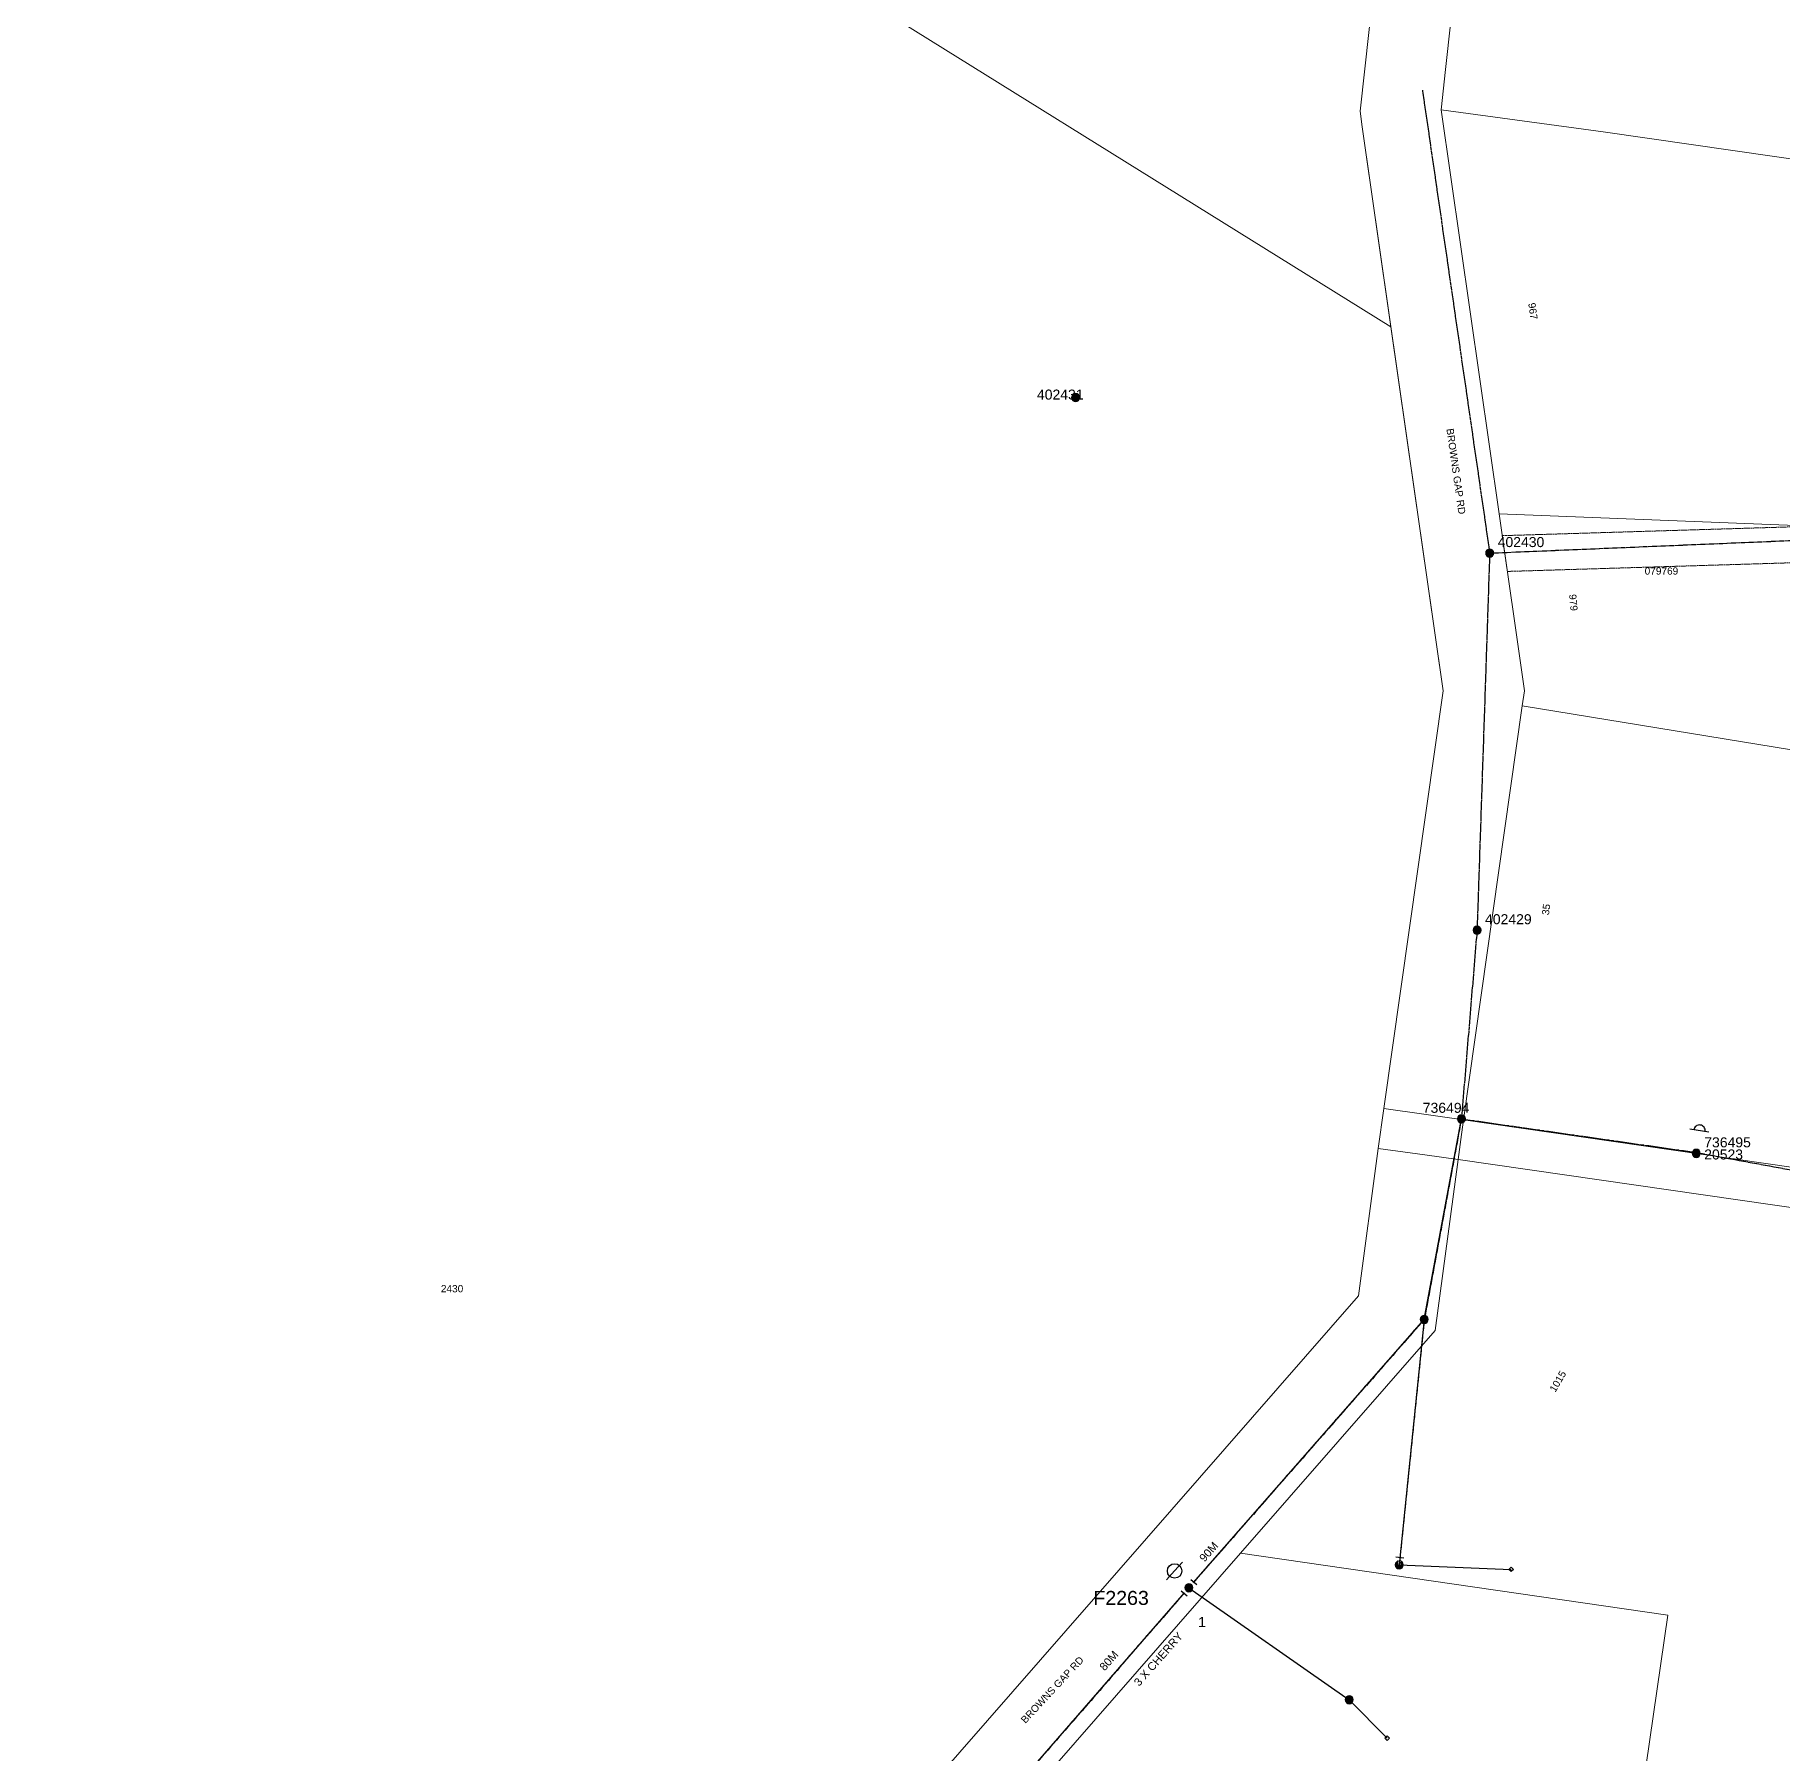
# Model space of a CAD drawing. Header units: metres. Extents: x 239632 to 241533, y 6283669 to 6285046.
# Drawn here: x 240277.9 to 240714.5, y 6284089.2 to 6284518.7 of the extents above; entities that cross this region are included whole.
import ezdxf
from ezdxf.enums import TextEntityAlignment as Align

# ---------------------------------------------------------------- set-up
doc = ezdxf.new("R2010")
doc.units = ezdxf.units.M
for name, pattern in [('Cable Exist OH', [1, 1, 0]), ('HIDDEN', [0.375, 0.25, -0.125]), ('HIDDEN2', [0.1875, 0.125, -0.0625])]:
    doc.linetypes.add(name, pattern=pattern)
doc.layers.get('0').update_dxf_attribs({"color": 6})
for name, color, linetype in [('_User Dimensions', 7, 'Continuous'), ('Equip_HV_NEW', 2, 'Continuous'), ('Equip_SP_HV_EXT', 7, 'Continuous'), ('Equip_SP_HV_NEW', 2, 'Continuous'), ('Mains_HV_EXT', 7, 'Continuous'), ('Mains_LV_EXT', 7, 'Continuous'), ('Notes_HV_MISC', 7, 'Continuous'), ('OH_Details_SP_MISC', 7, 'Continuous'), ('Services_SP_EXT', 7, 'Continuous'), ('SupportsOH_SP_TR_HV_LV_SL_EXT', 7, 'Continuous'), ('SupportsOH_SP_TR_HV_LV_SL_MOD', 3, 'Continuous')]:
    doc.layers.add(name, color=color, linetype=linetype)
for name, color, linetype, lineweight in [('Cadastre Land Parcels_SP_EXT', 9, 'Continuous', 5), ('Cadastre Other Property_SP_EXT', 9, 'HIDDEN', 5), ('Cadastre Road Names_SP_HV_LV_SL_EXT', 9, 'Continuous', 5), ('Cadastre Roads_SP_EXT', 9, 'Continuous', 5)]:
    doc.layers.add(name, color=color, linetype=linetype, lineweight=lineweight)
doc.styles.add('HVSW_LABEL', font='arial.ttf')
doc.styles.add('iecARIAL', font='arial.ttf', dxfattribs={"height": 2})
doc.styles.add('POLE_LABEL', font='arial.ttf')
doc.styles.get("Standard").update_dxf_attribs({"font": 'arial.ttf'})

# ---------------------------------------------------------------- blocks, each defined once
blk = doc.blocks.new('CCP_EXT')
blk.add_wipeout([(0, 0.57), (0.57, 0), (0, -0.57), (-0.57, 0)])
blk.add_lwpolyline([(-0.57, 0), (0, 0.57), (0.57, 0), (0, -0.57), (-0.57, 0)])
at = {"flags": 1}
blk.add_attdef('Z', (0, 0), '', height=0.2, dxfattribs=at)
at = {"flags": 9}
for tag, p in [('CCP_TYPE', (0, 0)), ('CONSTRUCTED_VOLTAGE', (0, -0.2)), ('OPERATING_VOLTAGE', (0, -0.6)), ('ORIENTATION', (0, -0.8)), ('OWNED_BY', (0, -1)), ('STATE', (0, -1.8)), ('NO_PHASES', (0, -0.4)), ('USAGE', (0, -1.2)), ('LEGEND', (0, -1.4)), ('LIFE_SUPPORT', (0, -1.6)), ('NOTES', (0, -2))]:
    blk.add_attdef(tag, text='', height=0.2, dxfattribs=at).set_placement(p, align=Align.MIDDLE_LEFT)
blk = doc.blocks.new('POLE_EXT')
blk.add_hatch(color=256).paths.add_polyline_path([(-1, 0, 1), (1, 0, 1)])
blk.add_lwpolyline([(-1, 0, 1), (1, 0, 1)], format="xyb", close=True)
for tag, height, flags, p in [('pNumber', 2.5, 8, (-17.84, 2.07)), ('OWNED_BY', 0.2, 9, (1.35, -0.4)), ('SPECIAL_USE', 0.2, 9, (1.35, -0.8)), ('STATE', 0.2, 9, (1.35, -1)), ('cLV', 0.2, 9, (1.35, -1.4)), ('hDepth', 0.2, 9, (1.35, -1.6)), ('hDia', 0.2, 9, (1.35, -1.8)), ('cHV', 0.2, 9, (1.35, -2)), ('cLinedev', 0.2, 9, (1.35, -3.4)), ('pExisting', 0.2, 9, (1.35, -3.8)), ('pFooting', 0.2, 9, (1.35, -4.4)), ('PARENT', 0.2, 9, (1.35, -0.6)), ('USAGE', 0.2, 9, (1.35, -1.2)), ('LBRACKET', 0.2, 9, (1.35, -2.2)), ('LExisting', 0.2, 9, (1.35, -2.4)), ('LANTNUMBER', 0.2, 9, (1.35, -2.6)), ('LOther', 0.2, 9, (1.35, -2.8)), ('LRemove', 0.2, 9, (1.35, -3)), ('LEGEND', 0.2, 9, (1.35, -3.2)), ('LOCATION', 0.2, 9, (1.35, -3.6)), ('PFNUMBER', 0.2, 9, (1.35, -4)), ('NEWPFNUMBER', 0.2, 9, (1.35, -4.2)), ('pNew', 0.2, 9, (1.35, -4.6)), ('pRelocate', 0.2, 9, (1.35, -5)), ('pRemove', 0.2, 9, (1.35, -5.2)), ('pReplace', 0.2, 9, (1.35, -5.4)), ('pStay', 0.2, 9, (1.35, -5.6)), ('pType', 0.2, 9, (1.35, -5.8)), ('cspan', 0.2, 9, (1.35, -6)), ('STREETNAME', 0.2, 9, (1.35, -6.2)), ('SUBURB', 0.2, 9, (1.35, -6.4)), ('OPERATED_BY', 0.2, 9, (1.36, -7.01)), ('NOTES', 0.2, 9, (1.35, -6.6)), ('MAINTAINED_BY', 0.2, 9, (1.36, -6.81))]:
    blk.add_attdef(tag, text='', height=height, dxfattribs=dict(flags=flags)).set_placement(p, align=Align.MIDDLE_LEFT)
at = {"style": 'POLE_LABEL'}
for tag, height, flags, p in [('STRUCTURE_PLANT_NUMBER', 0.2, 9, (1.35, 0.03)), ('ASSET_NUM', 2.5, 8, (2, 2)), ('STREET_CODE', 0.2, 9, (1.35, -0.2))]:
    blk.add_attdef(tag, text='', height=height, dxfattribs=dict(at, flags=flags)).set_placement(p, align=Align.MIDDLE_LEFT)
at = {"flags": 1}
blk.add_attdef('Z', (1.35, -7.33), '', height=0.2, dxfattribs=at)
blk = doc.blocks.new('HV_USL_CLOSED_EXT')
blk.add_line((2.4, 5.5), (-2.4, 5.5))
blk.add_lwpolyline([(1.44, 5.5, 0.414214), (0, 6.94, 0.414214), (-1.44, 5.5)], format="xyb")
for tag, height, flags, p in [('STREET_CODE', 0.2, 9, (1.5, 0)), ('ASSET_NUM', 2.5, 8, (2, 2)), ('ACTUAL_STATUS', 0.2, 9, (1.5, -0.2)), ('CONSTRUCTED_VOLTAGE', 0.2, 9, (1.5, -0.4)), ('OPERATING_VOLTAGE', 0.2, 9, (1.5, -0.8)), ('ORIENTATION', 0.2, 9, (1.5, -1)), ('OWNED_BY', 0.2, 9, (1.5, -1.2)), ('OPERATED_BY', 0.2, 9, (1.5, -1.4)), ('STATE', 0.2, 9, (1.5, -1.8)), ('SWITCH_TYPE', 0.2, 9, (1.5, -2)), ('STREETNAME', 0.2, 9, (1.5, -2.8)), ('SUBURB', 0.2, 9, (1.5, -3)), ('Z', 0.2, 1, (1.5, -3.6)), ('NO_PHASES', 0.2, 9, (1.5, -0.6)), ('MAINTAINED_BY', 0.2, 9, (1.5, -1.6)), ('USAGE', 0.2, 9, (1.5, -2.2)), ('LEGEND', 0.2, 9, (1.5, -2.4)), ('LOCATION', 0.2, 9, (1.5, -2.6)), ('NOTES', 0.2, 9, (1.5, -3.2)), ('LABEL_ALIGNMENT', 0.2, 9, (1.5, -3.4))]:
    blk.add_attdef(tag, text='', height=height, dxfattribs=dict(flags=flags)).set_placement(p, align=Align.MIDDLE_LEFT)
blk = doc.blocks.new('End Shackle_EXT')
blk.add_wipeout([(0, 0.25), (1.81, 0.25), (1.82, -0.25), (0, -0.25)])
blk.add_line((1.81, -1), (1.81, 1))
at = {"flags": 1}
blk.add_attdef('Z', (0, 0), '', height=0.2, dxfattribs=at)
at = {"flags": 9}
for tag, p in [('CONNECTOR_TYPE', (0, 0)), ('CONSTRUCTED_VOLTAGE', (0, -0.2)), ('OPERATING_VOLTAGE', (0, -0.6)), ('ORIENTATION', (0, -0.8)), ('OWNED_BY', (0, -1)), ('STATE', (0, -1.2)), ('NO_PHASES', (0, -0.4)), ('USAGE', (0, -1.4)), ('NOTES', (0, -1.6))]:
    blk.add_attdef(tag, text='', height=0.2, dxfattribs=at).set_placement(p, align=Align.MIDDLE_LEFT)
blk = doc.blocks.new('*U125')
for p, q in [((-3, 4.8), (0, 4.8)), ((0, 4.8), (3, 4.8))]:
    blk.add_line(p, q)
blk.add_circle((0, 4.8), 1.8)
at = {"flags": 1}
blk.add_attdef('Z', (0, 0), '', height=0.2, dxfattribs=at)
at = {"style": 'HVSW_LABEL'}
for tag, height, flags, p in [('ASSET_NUM', 3.5, 8, (2, 2)), ('STREET_CODE', 0.2, 9, (0, -0.2))]:
    blk.add_attdef(tag, text='', height=height, dxfattribs=dict(at, flags=flags)).set_placement(p, align=Align.MIDDLE_LEFT)
at = {"flags": 9}
for tag, p in [('ACTUAL_STATUS', (0, -0.4)), ('CONSTRUCTED_VOLTAGE', (0, -0.6)), ('OPERATING_VOLTAGE', (0, -1)), ('ORIENTATION', (0, -1.2)), ('OWNED_BY', (0, -1.4)), ('STATE', (0, -1.6)), ('SWITCH_TYPE', (0, -1.8)), ('SUBURB', (0, -2.4)), ('STREETNAME', (0, -2.6)), ('OPERATED_BY', (0, -3.43)), ('NO_PHASES', (0, -0.8)), ('USAGE', (0, -2)), ('LEGEND', (0, -2.2)), ('LOCATION', (0, -2.8)), ('NOTES', (0, -3)), ('MAINTAINED_BY', (0, -3.22)), ('LABEL_ALIGNMENT', (0, -3.64))]:
    blk.add_attdef(tag, text='', height=0.2, dxfattribs=at).set_placement(p, align=Align.MIDDLE_LEFT)
blk = doc.blocks.new('HV_End Shackle_NEW')
blk.add_wipeout([(-0.25, 0), (-0.25, 1.81), (0.25, 1.82), (0.25, 0)])
blk.add_line((1, 1.81), (-1, 1.81))
for tag, flags, p in [('CONNECTOR_TYPE', 9, (1.5, 0)), ('CONSTRUCTED_VOLTAGE', 9, (1.5, -0.2)), ('OPERATING_VOLTAGE', 9, (1.5, -0.6)), ('ORIENTATION', 9, (1.5, -0.8)), ('OWNED_BY', 9, (1.5, -1)), ('OPERATED_BY', 9, (1.5, -1.2)), ('STATE', 9, (1.5, -1.6)), ('Z', 1, (1.5, -2.2)), ('NO_PHASES', 9, (1.5, -0.4)), ('MAINTAINED_BY', 9, (1.5, -1.4)), ('USAGE', 9, (1.5, -1.8)), ('NOTES', 9, (1.5, -2))]:
    blk.add_attdef(tag, text='', height=0.2, dxfattribs=dict(flags=flags)).set_placement(p, align=Align.MIDDLE_LEFT)

msp = doc.modelspace()

# ---------------------------------------------------------------- linework, layer by layer
at = {"layer": 'Cadastre Land Parcels_SP_EXT', "linetype": 'Continuous'}
for points in [[(241246.36, 6284922.48), (241209.13, 6285017.94), (241054.31, 6285037.83), (241053.26, 6285037.96), (241025.6, 6285040.55), (240929.44, 6285046.25), (240859.1, 6285015.09), (240754.43, 6284912.72), (240727.63, 6284881.94), (240722.03, 6284875.5), (240719.44, 6284856.69), (240707.13, 6284858.41), (240663.31, 6284808.11), (240647.38, 6284663.64), (240644.94, 6284641.48), (240630.45, 6284510.06), (240629.34, 6284499.95), (240669.85, 6284494.48), (240940.06, 6284455.57), (240968.68, 6284451.45), (241016.48, 6284444.56), (241176.37, 6284421.54), (241191.8, 6284529.33), (241246.36, 6284922.48)], [(240609.54, 6284496.31), (240609.25, 6284498.34), (240609.07, 6284499.62), (240624.82, 6284642.59), (240542.68, 6284693.62), (240452.57, 6284547.93), (240616.78, 6284445.74), (240609.54, 6284496.31)], [(240272.17, 6283818.18), (240284.1, 6283831.84), (240296.55, 6283846.09), (240608.69, 6284203.49), (240613.61, 6284240.34), (240615.03, 6284250.32), (240629.8, 6284354.75), (240616.78, 6284445.74), (240452.57, 6284547.93), (240287.17, 6284651.77), (240271.71, 6284646.38), (240209.69, 6284157.15), (240227.02, 6284154.9), (240170.42, 6283740.78), (240259.42, 6283728.17), (240272.17, 6283818.18)], [(240643.79, 6284398.98), (240900.12, 6284388.86), (240929.81, 6284384.58), (240940.06, 6284455.57), (240669.85, 6284494.48), (240629.34, 6284499.95), (240643.79, 6284398.98)], [(241016.48, 6284444.56), (240968.68, 6284451.45), (240940.06, 6284455.57), (240929.81, 6284384.58), (240900.12, 6284388.86), (240643.79, 6284398.98), (240650.12, 6284354.73), (240649.58, 6284350.97), (240994.77, 6284294.58), (241016.48, 6284444.56)], [(240994.77, 6284294.58), (240649.58, 6284350.97), (240634.94, 6284247.5), (240874.22, 6284212.89), (240873.79, 6284209.92), (240933.22, 6284201.38), (240980.29, 6284194.56), (240994.77, 6284294.58)], [(240932.21, 6284194.45), (240633.54, 6284237.6), (240627.83, 6284194.82), (240579.18, 6284139.13), (240686, 6284123.68), (240666.99, 6283992.43), (240898.87, 6283958.88), (241107.09, 6283928.74), (241126.96, 6284069.82), (240918.9, 6284100.2), (240932.21, 6284194.45)], [(240579.18, 6284139.13), (240475.29, 6284020.2), (240600.23, 6284002.12), (240666.99, 6283992.43), (240686, 6284123.68), (240579.18, 6284139.13)]]:
    msp.add_lwpolyline(points, close=True, dxfattribs=at)
at = {"layer": 'Cadastre Other Property_SP_EXT', "linetype": 'HIDDEN2'}
msp.add_lwpolyline([(240644.57, 6284393.5), (240645.87, 6284384.56), (240850.84, 6284390.8), (240722.46, 6284395.87), (240644.57, 6284393.5)], close=True, dxfattribs=at)
at = {"layer": 'Cadastre Roads_SP_EXT', "linetype": 'Continuous'}
for points in [[(240649.58, 6284350.97), (240650.12, 6284354.73), (240643.79, 6284398.98), (240629.34, 6284499.95), (240630.45, 6284510.06), (240644.94, 6284641.48), (240634.78, 6284642.04), (240624.82, 6284642.59), (240609.07, 6284499.62), (240609.54, 6284496.31), (240629.8, 6284354.75), (240615.03, 6284250.32), (240624.99, 6284248.91), (240634.94, 6284247.5), (240649.58, 6284350.97)], [(240980.29, 6284194.56), (240933.22, 6284201.38), (240873.79, 6284209.92), (240874.22, 6284212.89), (240634.94, 6284247.5), (240634.24, 6284242.58), (240633.54, 6284237.6), (240932.21, 6284194.45), (241140.27, 6284164.28), (241140.78, 6284167.77), (241141.28, 6284171.21), (240980.29, 6284194.56)]]:
    msp.add_lwpolyline(points, close=True, dxfattribs=at)
at = {"layer": 'Mains_HV_EXT', "linetype": 'Cable Exist OH'}
for points in [[(240624.64, 6284504.89), (240641.45, 6284389.15)], [(240641.45, 6284389.15), (240819, 6284396.56)], [(240641.45, 6284389.15), (240638.29, 6284294.88), (240634.38, 6284247.73)], [(240634.38, 6284247.73), (240693.06, 6284239.32)], [(240693.06, 6284239.32), (240817.34, 6284216.48), (241158.49, 6284168.42), (241148.72, 6284103.83)]]:
    msp.add_lwpolyline(points, dxfattribs=at)
at = {"layer": 'Mains_LV_EXT', "linetype": 'Cable Exist OH'}
msp.add_lwpolyline([(240514.1, 6284070.46), (240566.29, 6284130.51)], dxfattribs=at)
at = {"layer": 'OH_Details_SP_MISC', "color": 7, "linetype": 'Continuous', "flags": 128}
msp.add_lwpolyline([(240566.29, 6284130.51), (240606.37, 6284102.51)], dxfattribs=at)

# ---------------------------------------------------------------- block references
at = {"layer": 'Equip_SP_HV_EXT'}
ref = msp.add_blockref('HV_USL_CLOSED_EXT', (240693.06, 6284239.32), dxfattribs=dict(at, rotation=351.5215887035299))
ref.add_attrib('ASSET_NUM', '20523', dxfattribs={"layer": '0', "height": 2.5}).set_placement((240695.06, 6284240.07), align=Align.TOP_LEFT)
at = {"layer": 'Equip_SP_HV_NEW'}
ref = msp.add_blockref('*U125', (240566.29, 6284131.51), dxfattribs=dict(at, rotation=48.19202096762884))
ref.add_attrib('ASSET_NUM', 'F2263', dxfattribs={"layer": '0', "height": 3.5, "style": 'HVSW_LABEL'}).set_placement((240542.41, 6284127.97), align=Align.MIDDLE_LEFT)
at = {"layer": 'SupportsOH_SP_TR_HV_LV_SL_EXT'}
ref = msp.add_blockref('POLE_EXT', (240537.96, 6284428.02), dxfattribs=at)
ref.add_attrib('ASSET_NUM', '402431', dxfattribs={"layer": '0', "height": 2.5, "style": 'POLE_LABEL'}).set_placement((240539.96, 6284428.77), align=Align.MIDDLE_RIGHT)
ref = msp.add_blockref('POLE_EXT', (240641.45, 6284389.15), dxfattribs=at)
ref.add_attrib('ASSET_NUM', '402430', dxfattribs={"layer": '0', "height": 2.5, "style": 'POLE_LABEL'}).set_placement((240643.45, 6284389.9), align=Align.BOTTOM_LEFT)
ref = msp.add_blockref('POLE_EXT', (240638.29, 6284294.88), dxfattribs=at)
ref.add_attrib('ASSET_NUM', '402429', dxfattribs={"layer": '0', "height": 2.5, "style": 'POLE_LABEL'}).set_placement((240640.29, 6284295.63), align=Align.BOTTOM_LEFT)
ref = msp.add_blockref('POLE_EXT', (240634.38, 6284247.73), dxfattribs=at)
ref.add_attrib('ASSET_NUM', '736494', dxfattribs={"layer": '0', "height": 2.5, "style": 'POLE_LABEL'}).set_placement((240636.38, 6284248.48), align=Align.BOTTOM_RIGHT)
ref = msp.add_blockref('POLE_EXT', (240693.07, 6284239.1), dxfattribs=at)
ref.add_attrib('ASSET_NUM', '736495', dxfattribs={"layer": '0', "height": 2.5, "style": 'POLE_LABEL'}).set_placement((240695.07, 6284239.85), align=Align.BOTTOM_LEFT)
for p in [(240625.1, 6284197.6), (240618.84, 6284136.23), (240606.37, 6284102.51)]:
    msp.add_blockref('POLE_EXT', p, dxfattribs=at)

# ---------------------------------------------------------------- texts
at = {"layer": '_User Dimensions', "color": 7, "linetype": 'Continuous', "char_height": 2, "attachment_point": 1, "rotation": 48.5076}
for s, insert in [('90M', (240568.69, 6284138.13)), ('80M', (240543.74, 6284110.91))]:
    msp.add_mtext_dynamic_manual_height_columns(s, width=13.7432, gutter_width=4, heights=[0], dxfattribs=dict(at, insert=insert))
at = {"layer": 'Cadastre Land Parcels_SP_EXT'}
for s, rotation, p in [('967', 278.1, (240651.08, 6284451.58)), ('979', 275.4, (240661.28, 6284378.79)), ('35', 82.22, (240656.24, 6284298.55)), ('1015', 59.78, (240657.85, 6284179.24))]:
    msp.add_text(s, height=1.8, rotation=rotation, dxfattribs=at).set_placement(p)
msp.add_text('2430', height=1.8, dxfattribs=at).set_placement((240379.35, 6284204.37))
at = {"layer": 'Cadastre Other Property_SP_EXT'}
msp.add_text('079769', height=1.8, dxfattribs=at).set_placement((240680.18, 6284383.77))
at = {"layer": 'Cadastre Road Names_SP_HV_LV_SL_EXT'}
msp.add_text('BROWNS GAP RD', height=1.8, rotation=47.1135, dxfattribs=at).set_placement((240525.43, 6284096.46))
at = {"layer": 'Cadastre Roads_SP_EXT'}
msp.add_text('BROWNS GAP RD', height=1.8, rotation=278.0901, dxfattribs=at).set_placement((240630.63, 6284420.18))
at = {"layer": 'Notes_HV_MISC', "linetype": 'Continuous', "insert": (240552.34, 6284107.06), "char_height": 2, "attachment_point": 1, "rotation": 48.5303, "style": 'iecARIAL'}
msp.add_mtext_dynamic_manual_height_columns('3 X CHERRY', width=24.281, gutter_width=10, heights=[0], dxfattribs=at)

# ---------------------------------------------------------------- next in the draw order: block references
at = {"layer": 'Services_SP_EXT'}
for p in [(240646.81, 6284135.11), (240615.84, 6284092.92)]:
    msp.add_blockref('CCP_EXT', p, dxfattribs=at)

# ---------------------------------------------------------------- next in the draw order: linework, layer by layer
at = {"layer": 'Cadastre Roads_SP_EXT', "linetype": 'Continuous'}
msp.add_lwpolyline([(240633.54, 6284237.6), (240625.22, 6284238.74), (240613.61, 6284240.34), (240608.69, 6284203.49), (240296.55, 6283846.09), (240284.1, 6283831.84), (240307.81, 6283826.67), (240322.62, 6283824.82), (240343.74, 6283869.56), (240475.29, 6284020.2), (240579.18, 6284139.13), (240627.83, 6284194.82), (240633.54, 6284237.6)], close=True, dxfattribs=at)
at = {"layer": 'Services_SP_EXT'}
for points in [[(240618.84, 6284136.23), (240646.81, 6284135.11)], [(240566.29, 6284130.51), (240606.37, 6284102.51), (240615.84, 6284092.92)]]:
    msp.add_lwpolyline(points, dxfattribs=at)

# ---------------------------------------------------------------- next in the draw order: block references
at = {"layer": 'Mains_LV_EXT', "rotation": 84.17145184439806}
msp.add_blockref('End Shackle_EXT', (240618.84, 6284136.23), dxfattribs=at)

# ---------------------------------------------------------------- next in the draw order: linework, layer by layer
at = {"layer": 'Mains_HV_EXT', "linetype": 'Cable Exist OH'}
msp.add_lwpolyline([(240634.38, 6284247.73), (240625.12, 6284197.57), (240566.29, 6284130.51), (240514.1, 6284070.46)], dxfattribs=at)
at = {"layer": 'Mains_LV_EXT', "linetype": 'Cable Exist OH'}
for points in [[(240566.29, 6284130.51), (240625.1, 6284197.6)], [(240625.1, 6284197.6), (240618.84, 6284136.23)]]:
    msp.add_lwpolyline(points, dxfattribs=at)
at = {"layer": 'OH_Details_SP_MISC', "color": 7, "linetype": 'Continuous', "flags": 128}
for points in [[(240455.28, 6284003.53), (240480.73, 6284032.6), (240514.1, 6284070.46), (240566.29, 6284130.51), (240625.1, 6284197.6), (240634.38, 6284247.73)], [(240625.1, 6284197.6), (240618.84, 6284136.23)]]:
    msp.add_lwpolyline(points, dxfattribs=at)

# ---------------------------------------------------------------- next in the draw order: block references
at = {"layer": 'Equip_HV_NEW', "linetype": 'Continuous', "rotation": 318.7522854115095}
msp.add_blockref('HV_End Shackle_NEW', (240566.29, 6284130.51), dxfattribs=at)

# ---------------------------------------------------------------- next in the draw order: block references
at = {"layer": 'Equip_HV_NEW', "linetype": 'Continuous', "rotation": 139.6358804229118}
msp.add_blockref('HV_End Shackle_NEW', (240566.29, 6284130.51), dxfattribs=at)

# ---------------------------------------------------------------- next in the draw order: block references
at = {"layer": 'SupportsOH_SP_TR_HV_LV_SL_MOD'}
ref = msp.add_blockref('POLE_EXT', (240566.29, 6284130.51), dxfattribs=at)
ref.add_attrib('pNumber', '1', dxfattribs={"height": 2.5}).set_placement((240568.58, 6284121.95), align=Align.MIDDLE_LEFT)

doc.saveas('drawing.dxf')
